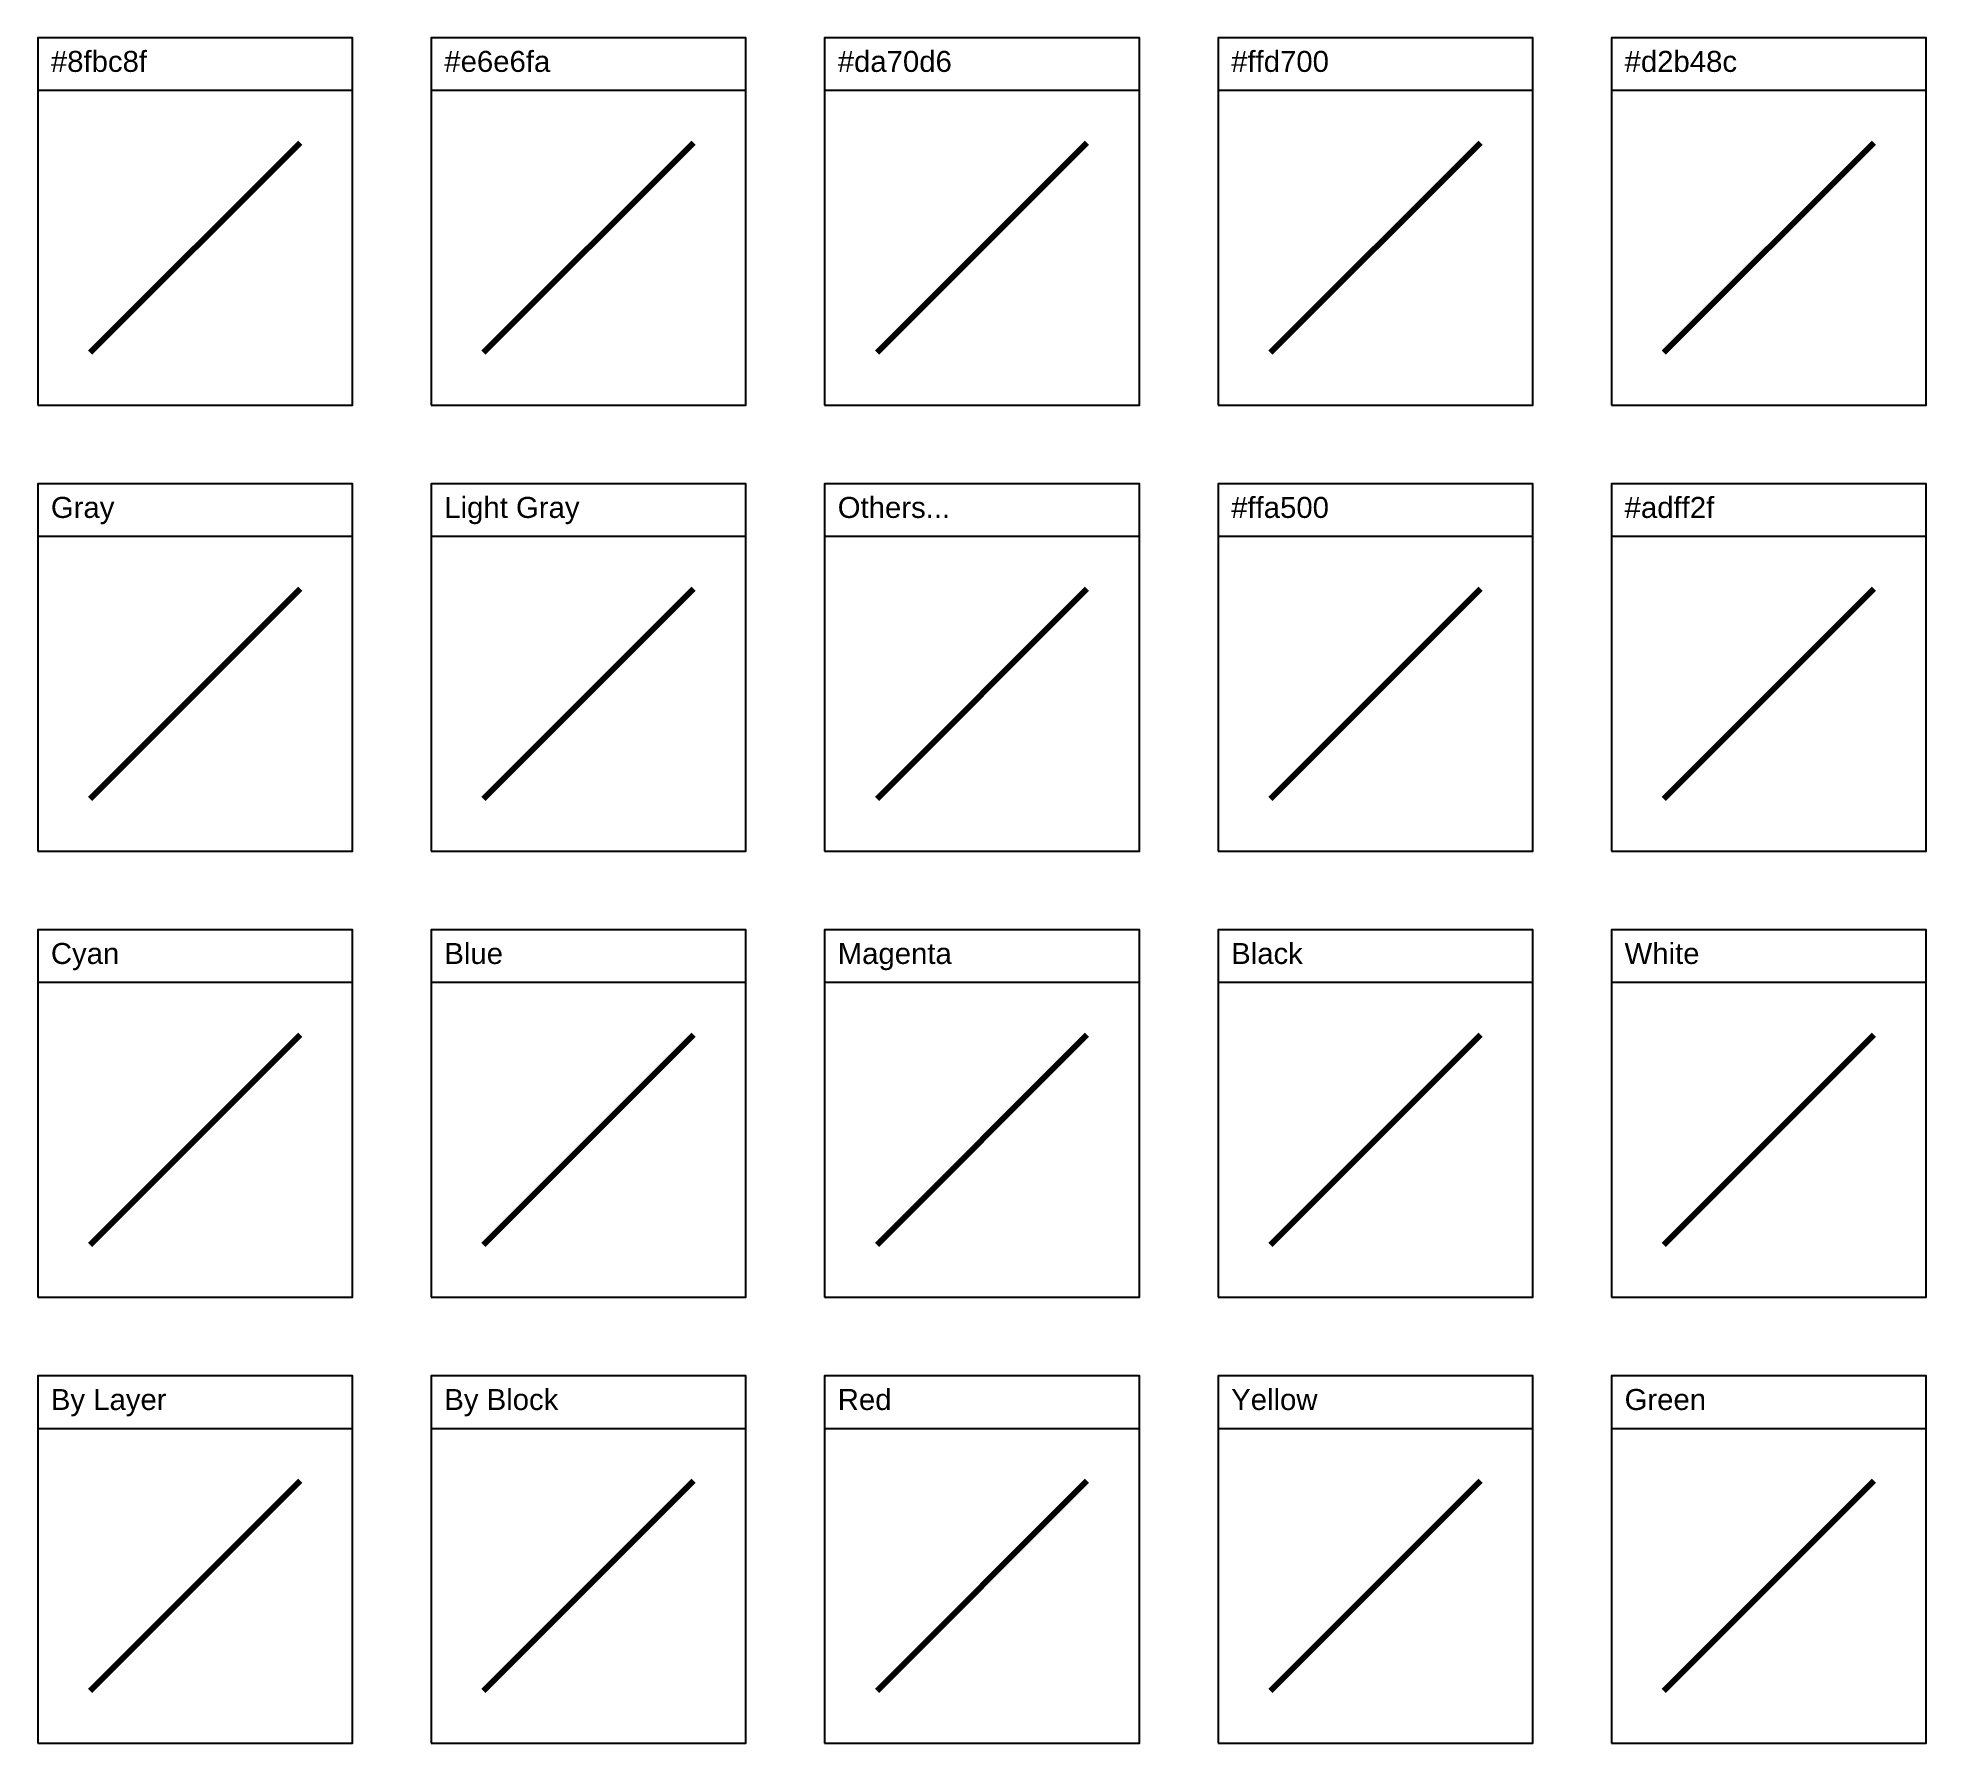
# Model space of a CAD drawing. Extents: x 15 to 735, y 15 to 665.
import ezdxf

# ---------------------------------------------------------------- set-up
doc = ezdxf.new("R2010")
doc.units = 0
doc.layers.add('boxes', color=7, linetype='Continuous', true_color=0xffffff)
doc.layers.add('entities', color=7, linetype='Continuous', lineweight=100, true_color=0xffffff)
doc.styles.add('textstyle0', font='')
doc.styles.add('textstyle1', font='')
doc.styles.add('textstyle10', font='')
doc.styles.add('textstyle11', font='')
doc.styles.add('textstyle12', font='')
doc.styles.add('textstyle13', font='')
doc.styles.add('textstyle14', font='')
doc.styles.add('textstyle15', font='')
doc.styles.add('textstyle16', font='')
doc.styles.add('textstyle17', font='')
doc.styles.add('textstyle18', font='')
doc.styles.add('textstyle19', font='')
doc.styles.add('textstyle2', font='')
doc.styles.add('textstyle3', font='')
doc.styles.add('textstyle4', font='')
doc.styles.add('textstyle5', font='')
doc.styles.add('textstyle6', font='')
doc.styles.add('textstyle7', font='')
doc.styles.add('textstyle8', font='')
doc.styles.add('textstyle9', font='')
doc.styles.get('textstyle0').set_extended_font_data('Arial')
doc.styles.get('textstyle1').set_extended_font_data('Arial')
doc.styles.get('textstyle10').set_extended_font_data('Arial')
doc.styles.get('textstyle11').set_extended_font_data('Arial')
doc.styles.get('textstyle12').set_extended_font_data('Arial')
doc.styles.get('textstyle13').set_extended_font_data('Arial')
doc.styles.get('textstyle14').set_extended_font_data('Arial')
doc.styles.get('textstyle15').set_extended_font_data('Arial')
doc.styles.get('textstyle16').set_extended_font_data('Arial')
doc.styles.get('textstyle17').set_extended_font_data('Arial')
doc.styles.get('textstyle18').set_extended_font_data('Arial')
doc.styles.get('textstyle19').set_extended_font_data('Arial')
doc.styles.get('textstyle2').set_extended_font_data('Arial')
doc.styles.get('textstyle3').set_extended_font_data('Arial')
doc.styles.get('textstyle4').set_extended_font_data('Arial')
doc.styles.get('textstyle5').set_extended_font_data('Arial')
doc.styles.get('textstyle6').set_extended_font_data('Arial')
doc.styles.get('textstyle7').set_extended_font_data('Arial')
doc.styles.get('textstyle8').set_extended_font_data('Arial')
doc.styles.get('textstyle9').set_extended_font_data('Arial')

msp = doc.modelspace()

# ---------------------------------------------------------------- linework, layer by layer
at = {"layer": 'boxes'}
for p, q in [((15, 645), (135, 645)), ((165, 645), (285, 645)), ((315, 645), (435, 645)), ((465, 645), (585, 645)), ((615, 645), (735, 645)), ((15, 475), (135, 475)), ((165, 475), (285, 475)), ((315, 475), (435, 475)), ((465, 475), (585, 475)), ((615, 475), (735, 475)), ((15, 305), (135, 305)), ((165, 305), (285, 305)), ((315, 305), (435, 305)), ((465, 305), (585, 305)), ((615, 305), (735, 305)), ((15, 135), (135, 135)), ((165, 135), (285, 135)), ((315, 135), (435, 135)), ((465, 135), (585, 135)), ((615, 135), (735, 135))]:
    msp.add_line(p, q, dxfattribs=at)
for points in [[(15, 525), (135, 525), (135, 665), (15, 665)], [(165, 525), (285, 525), (285, 665), (165, 665)], [(315, 525), (435, 525), (435, 665), (315, 665)], [(465, 525), (585, 525), (585, 665), (465, 665)], [(615, 525), (735, 525), (735, 665), (615, 665)], [(15, 355), (135, 355), (135, 495), (15, 495)], [(165, 355), (285, 355), (285, 495), (165, 495)], [(315, 355), (435, 355), (435, 495), (315, 495)], [(465, 355), (585, 355), (585, 495), (465, 495)], [(615, 355), (735, 355), (735, 495), (615, 495)], [(15, 185), (135, 185), (135, 325), (15, 325)], [(165, 185), (285, 185), (285, 325), (165, 325)], [(315, 185), (435, 185), (435, 325), (315, 325)], [(465, 185), (585, 185), (585, 325), (465, 325)], [(615, 185), (735, 185), (735, 325), (615, 325)], [(15, 15), (135, 15), (135, 155), (15, 155)], [(165, 15), (285, 15), (285, 155), (165, 155)], [(315, 15), (435, 15), (435, 155), (315, 155)], [(465, 15), (585, 15), (585, 155), (465, 155)], [(615, 15), (735, 15), (735, 155), (615, 155)]]:
    msp.add_lwpolyline(points, close=True, dxfattribs=at)
at = {"layer": 'entities', "color": 73, "true_color": 0x8fbc8f}
msp.add_line((35, 545), (115, 625), dxfattribs=at)
at = {"layer": 'entities', "color": 254, "true_color": 0xe6e6fa}
msp.add_line((185, 545), (265, 625), dxfattribs=at)
at = {"layer": 'entities', "color": 213, "true_color": 0xda70d6}
msp.add_line((335, 545), (415, 625), dxfattribs=at)
at = {"layer": 'entities', "color": 40, "true_color": 0xffd700}
msp.add_line((485, 545), (565, 625), dxfattribs=at)
at = {"layer": 'entities', "color": 43, "true_color": 0xd2b48c}
msp.add_line((635, 545), (715, 625), dxfattribs=at)
at = {"layer": 'entities', "color": 253, "true_color": 0xa0a0a4}
msp.add_line((35, 375), (115, 455), dxfattribs=at)
at = {"layer": 'entities', "color": 9, "true_color": 0xc0c0c0}
msp.add_line((185, 375), (265, 455), dxfattribs=at)
at = {"layer": 'entities'}
for p, q in [((335, 375), (415, 455)), ((35, 35), (115, 115))]:
    msp.add_line(p, q, dxfattribs=at)
at = {"layer": 'entities', "color": 40, "true_color": 0xffa500}
msp.add_line((485, 375), (565, 455), dxfattribs=at)
at = {"layer": 'entities', "color": 60, "true_color": 0xadff2f}
msp.add_line((635, 375), (715, 455), dxfattribs=at)
at = {"layer": 'entities', "color": 4, "true_color": 0x00ffff}
msp.add_line((35, 205), (115, 285), dxfattribs=at)
at = {"layer": 'entities', "color": 5, "true_color": 0x0000ff}
msp.add_line((185, 205), (265, 285), dxfattribs=at)
at = {"layer": 'entities', "color": 6, "true_color": 0xff00ff}
msp.add_line((335, 205), (415, 285), dxfattribs=at)
at = {"layer": 'entities', "color": 178, "true_color": 0x000000}
msp.add_line((485, 205), (565, 285), dxfattribs=at)
at = {"layer": 'entities', "color": 7, "true_color": 0xffffff}
msp.add_line((635, 205), (715, 285), dxfattribs=at)
at = {"layer": 'entities', "color": 0}
msp.add_line((185, 35), (265, 115), dxfattribs=at)
at = {"layer": 'entities', "color": 1, "true_color": 0xff0000}
msp.add_line((335, 35), (415, 115), dxfattribs=at)
at = {"layer": 'entities', "color": 2, "true_color": 0xffff00}
msp.add_line((485, 35), (565, 115), dxfattribs=at)
at = {"layer": 'entities', "color": 3, "true_color": 0x00ff00}
msp.add_line((635, 35), (715, 115), dxfattribs=at)

# ---------------------------------------------------------------- texts
at = {"layer": 'boxes', "char_height": 8, "attachment_point": 1}
for s, insert, style in [('#8fbc8f', (20, 660), 'textstyle15'), ('#e6e6fa', (170, 660), 'textstyle16'), ('#da70d6', (320, 660), 'textstyle17'), ('#ffd700', (470, 660), 'textstyle18'), ('#d2b48c', (620, 660), 'textstyle19'), ('Gray', (20, 490), 'textstyle10'), ('Light Gray', (170, 490), 'textstyle11'), ('Others...', (320, 490), 'textstyle12'), ('#ffa500', (470, 490), 'textstyle13'), ('#adff2f', (620, 490), 'textstyle14'), ('Cyan', (20, 320), 'textstyle5'), ('Blue', (170, 320), 'textstyle6'), ('Magenta', (320, 320), 'textstyle7'), ('Black', (470, 320), 'textstyle8'), ('White', (620, 320), 'textstyle9'), ('By Layer', (20, 150), 'textstyle0'), ('By Block', (170, 150), 'textstyle1'), ('Red', (320, 150), 'textstyle2'), ('Yellow', (470, 150), 'textstyle3'), ('Green', (620, 150), 'textstyle4')]:
    msp.add_mtext(s, dxfattribs=dict(at, insert=insert, style=style))

doc.saveas('drawing.dxf')
